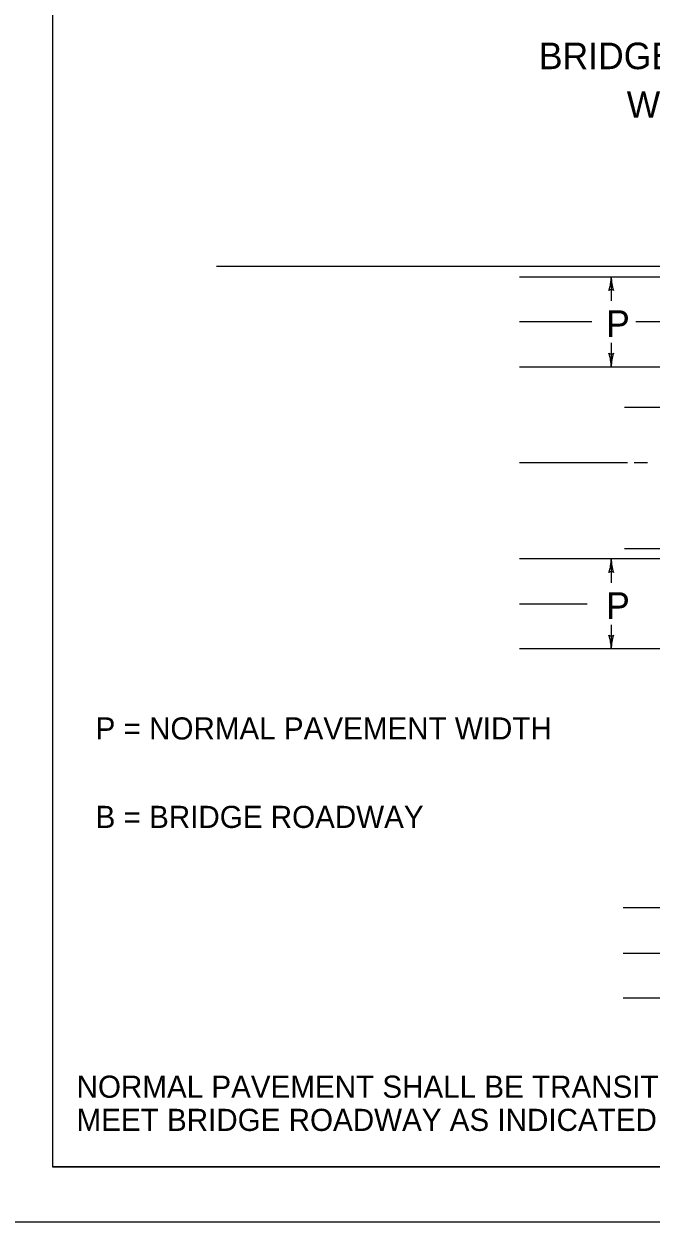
# Model space of a CAD drawing. Extents: x 997.6 to 1036.6, y 998.9 to 1022.7.
# Drawn here: x 1006.74 to 1012.41, y 1000 to 1010.83 of the extents above; entities that cross this region are included whole.
import ezdxf

# ---------------------------------------------------------------- set-up
doc = ezdxf.new("R2010")
doc.units = 0
for name, color, linetype in [('Level 1', 7, 'Continuous'), ('Level 10', 7, 'Continuous'), ('Level 11', 7, 'Continuous'), ('Level 14', 7, 'Continuous')]:
    doc.layers.add(name, color=color, linetype=linetype)

msp = doc.modelspace()

# ---------------------------------------------------------------- linework, layer by layer
at = {"layer": 'Level 1'}
for p, q in [((1023.142, 1008.641), (1008.484, 1008.641)), ((1011.222, 1008.549), (1012.727, 1008.549)), ((1012.051, 1008.549), (1012.051, 1008.332)), ((1012.051, 1007.952), (1012.051, 1007.733)), ((1011.222, 1007.733), (1013.302, 1007.733)), ((1023.142, 1007.366), (1012.17, 1007.366)), ((1012.17, 1006.091), (1023.142, 1006.091)), ((1015.855, 1005.999), (1011.222, 1005.999)), ((1012.051, 1005.999), (1012.051, 1005.781)), ((1012.051, 1005.402), (1012.051, 1005.183)), ((1015.855, 1005.183), (1011.222, 1005.183)), ((1014.242, 1002.841), (1012.16, 1002.841)), ((1012.16, 1002.433), (1023.132, 1002.433)), ((1016.792, 1002.025), (1012.16, 1002.025))]:
    msp.add_line(p, q, dxfattribs=at)
for points in [[(1011.724, 1008.141), (1011.222, 1008.141)], [(1011.876, 1008.141), (1011.724, 1008.141)], [(1013.818, 1008.141), (1012.274, 1008.141)], [(1012.197, 1006.866), (1011.222, 1006.866)], [(1012.38, 1006.866), (1012.258, 1006.866)], [(1011.222, 1005.591), (1011.833, 1005.591)], [(1012.16, 1002.433), (1012.784, 1002.433)]]:
    msp.add_lwpolyline(points, dxfattribs=at)
for centre, radius, start, end in [((1011.66, 1008.549), 0.391, 341.3472, 359.9939), ((1012.442, 1008.549), 0.391, 180, 198.6688), ((1012.442, 1008.549), 0.391, 179.9878, 180), ((1012.051, 1008.401), 0.0313, 48.7746, 130.8913), ((1012.051, 1007.882), 0.0313, 228.7746, 310.8913), ((1011.66, 1007.733), 0.391, 0, 18.6688), ((1012.442, 1007.733), 0.391, 161.3472, 179.9939), ((1011.66, 1007.733), 0.391, 359.9878, 0), ((1011.66, 1005.999), 0.391, 341.3472, 359.9939), ((1012.442, 1005.999), 0.391, 180, 198.6688), ((1012.442, 1005.999), 0.391, 179.9878, 180), ((1012.051, 1005.851), 0.0313, 48.7746, 130.8913), ((1012.051, 1005.332), 0.0313, 228.7746, 310.8913), ((1011.66, 1005.183), 0.391, 0, 18.6688), ((1012.442, 1005.183), 0.391, 161.3472, 179.9939), ((1011.66, 1005.183), 0.391, 359.9878, 0)]:
    msp.add_arc(centre, radius, start, end, dxfattribs=at)
at = {"layer": 'Level 10'}
for p in [(1007, 1021.5), (1035.5, 1000.5)]:
    msp.add_line(p, (1007, 1000.5), dxfattribs=at)
at = {"layer": 'Level 11'}
msp.add_lwpolyline([(1007, 1000.5), (1035.5, 1000.5), (1035.5, 1021.5), (1007, 1021.5)], close=True, dxfattribs=at)
at = {"layer": 'Level 14'}
msp.add_line((1036, 1000), (1000, 1000), dxfattribs=at)

# ---------------------------------------------------------------- texts
at = {"layer": 'Level 1'}
for s, height, p in [('BRIDGE APPROACH FOR USE IN CONJUNCTION', 0.24, (1011.397, 1010.426)), ('WITH ASPHALT CONCRETE PAVEMENT', 0.24, (1012.191, 1009.986)), ('P', 0.24, (1012.005, 1008.005)), ('P', 0.24, (1012.005, 1005.455)), ('P = NORMAL PAVEMENT WIDTH', 0.2, (1007.39, 1004.364)), ('B = BRIDGE ROADWAY', 0.2, (1007.39, 1003.564)), ('NORMAL PAVEMENT SHALL BE TRANSITIONED TO', 0.2, (1007.218, 1001.124)), ('MEET BRIDGE ROADWAY AS INDICATED ABOVE.', 0.2, (1007.218, 1000.824))]:
    msp.add_text(s, height=height, dxfattribs=at).set_placement(p)

doc.saveas('drawing.dxf')
